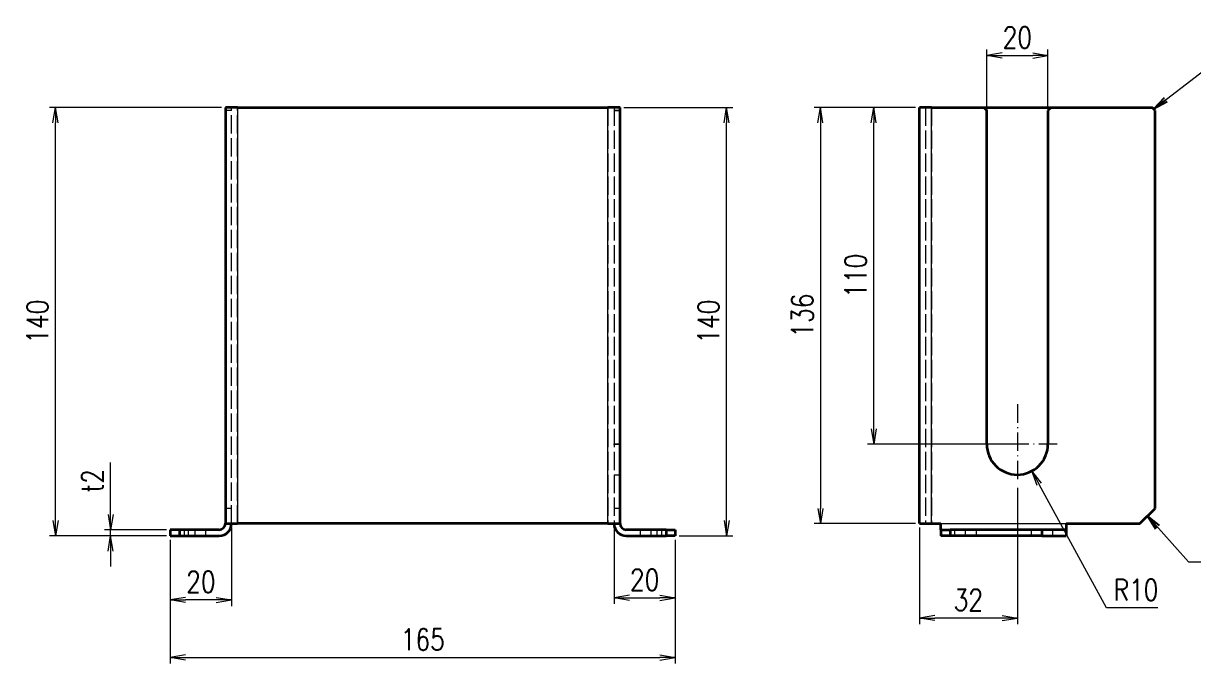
# Model space of a CAD drawing. Header units: millimetres. Extents: x 1333 to 38145, y -42879 to -3789.
# Drawn here: x 19639.2 to 20021.6, y -5156.4 to -4947.2 of the extents above; entities that cross this region are included whole.
import ezdxf

# ---------------------------------------------------------------- set-up
doc = ezdxf.new("R2010")
doc.units = ezdxf.units.MM
doc.header["$LTSCALE"] = 0.5
for name, pattern in [('AM_ISO02W050x2', [3.75, 3, -0.75]), ('AM_ISO08W050x2', [9, 6, -0.75, 1.5, -0.75]), ('DASHDOT', [18.5, 12, -3, 0.5, -3]), ('DASHED', [15, 12, -3])]:
    doc.linetypes.add(name, pattern=pattern)
for name, color, linetype, lineweight in [('中心线', 2, 'AM_ISO08W050x2', 18), ('标注线', 3, 'Continuous', 18), ('粗实线', 7, 'Continuous', 35), ('虚线', 1, 'AM_ISO02W050x2', 18)]:
    doc.layers.add(name, color=color, linetype=linetype, lineweight=lineweight)
doc.styles.add('DIM', font='romans.shx', dxfattribs={"width": 0.8, "bigfont": 'bigfont.shx'})
doc.dimstyles.new('DEH 1-2$0', dxfattribs={"dimscale": 2, "dimtxt": 3.5, "dimasz": 2.5, "dimexe": 1, "dimexo": 0.625, "dimgap": 1.2, "dimtad": 1, "dimdsep": 46, "dimtxsty": 'DIM', "dimblk": 'OPEN', "dimcen": 0, "dimclrd": 8, "dimclre": 8, "dimclrt": 2, "dimazin": 2, "dimtfac": 0.5, "dimtmove": 0, "dimatfit": 3, "dimldrblk": 'OPEN', "dimfxl": 0, "dimtolj": 2, "dimlwd": 13, "dimlwe": 13, "dimarcsym": 0})
doc.dimstyles.new('DEH 1-2$4', dxfattribs={"dimscale": 2, "dimtxt": 3.5, "dimasz": 2.5, "dimexe": 1, "dimexo": 0.625, "dimgap": 1.2, "dimtad": 1, "dimtoh": 1, "dimdsep": 46, "dimtxsty": 'DIM', "dimblk": 'OPEN', "dimcen": 0, "dimclrd": 8, "dimclre": 8, "dimclrt": 2, "dimazin": 2, "dimtfac": 0.5, "dimtofl": 0, "dimtmove": 0, "dimatfit": 3, "dimldrblk": 'OPEN', "dimfxl": 0, "dimtolj": 2, "dimlwd": 18, "dimlwe": 18, "dimarcsym": 0})
doc.dimstyles.new('DEH 1-2$7', dxfattribs={"dimscale": 2, "dimtxt": 3.5, "dimasz": 2.5, "dimexe": 1, "dimexo": 0.625, "dimgap": 1.2, "dimtad": 1, "dimdsep": 46, "dimtxsty": 'DIM', "dimblk": 'OPEN', "dimcen": 0, "dimclrd": 8, "dimclre": 8, "dimclrt": 2, "dimazin": 2, "dimtfac": 0.5, "dimtmove": 0, "dimatfit": 3, "dimldrblk": 'OPEN', "dimfxl": 0, "dimtolj": 2, "dimlwd": 13, "dimlwe": 13, "dimarcsym": 0})

# ---------------------------------------------------------------- blocks, each defined once
blk = doc.blocks.new('_Open')
at = {"color": 0, "linetype": 'ByBlock', "lineweight": -2}
for p, q in [((-1, 0.167), (0, 0)), ((-1, -0.167), (0, 0)), ((0, 0), (-1, 0))]:
    blk.add_line(p, q, dxfattribs=at)
blk = doc.blocks.new('*D90')
at = {"layer": 'Defpoints', "color": 0, "transparency": 16777216}
for p in [(19707.23, -5110.67), (19687.23, -5114.67), (19687.23, -5135.6)]:
    blk.add_point(p, dxfattribs=at)
at = {"layer": '标注线', "color": 8, "lineweight": 13, "transparency": 16777216}
for p, q in [((19707.23, -5111.92), (19707.23, -5137.6)), ((19687.23, -5115.92), (19687.23, -5137.6)), ((19702.23, -5135.6), (19692.23, -5135.6))]:
    blk.add_line(p, q, dxfattribs=at)
at = {"layer": '标注线', "color": 8, "lineweight": 13, "transparency": 16777216, "xscale": 5, "yscale": 5, "zscale": 5, "rotation": 180}
blk.add_blockref('_Open', (19687.23, -5135.6), dxfattribs=at)
at = {"layer": '标注线', "color": 8, "lineweight": 13, "transparency": 16777216, "xscale": 5, "yscale": 5, "zscale": 5}
blk.add_blockref('_Open', (19707.23, -5135.6), dxfattribs=at)
at = {"layer": '标注线', "color": 2, "transparency": 16777216, "insert": (19697.23, -5129.7), "char_height": 7, "attachment_point": 5, "style": 'DIM'}
blk.add_mtext('\\A2;20', dxfattribs=at)
blk = doc.blocks.new('*D91')
at = {"layer": 'Defpoints', "color": 0, "transparency": 16777216}
for p in [(19832.23, -5110.67), (19852.23, -5114.67), (19852.23, -5134.92)]:
    blk.add_point(p, dxfattribs=at)
at = {"layer": '标注线', "color": 8, "lineweight": 13, "transparency": 16777216}
for p, q in [((19832.23, -5111.92), (19832.23, -5136.92)), ((19852.23, -5115.92), (19852.23, -5136.92)), ((19837.23, -5134.92), (19847.23, -5134.92))]:
    blk.add_line(p, q, dxfattribs=at)
at = {"layer": '标注线', "color": 8, "lineweight": 13, "transparency": 16777216, "xscale": 5, "yscale": 5, "zscale": 5, "rotation": 180}
blk.add_blockref('_Open', (19832.23, -5134.92), dxfattribs=at)
at = {"layer": '标注线', "color": 8, "lineweight": 13, "transparency": 16777216, "xscale": 5, "yscale": 5, "zscale": 5}
blk.add_blockref('_Open', (19852.23, -5134.92), dxfattribs=at)
at = {"layer": '标注线', "color": 2, "transparency": 16777216, "insert": (19842.23, -5129.02), "char_height": 7, "attachment_point": 5, "style": 'DIM'}
blk.add_mtext('\\A2;20', dxfattribs=at)
blk = doc.blocks.new('*D92')
at = {"layer": 'Defpoints', "color": 0, "transparency": 16777216}
for p in [(19667.74, -5112.67), (19687.23, -5112.67), (19687.23, -5114.67)]:
    blk.add_point(p, dxfattribs=at)
at = {"layer": '标注线', "color": 8, "lineweight": 13, "transparency": 16777216}
for p, q in [((19667.74, -5107.67), (19667.74, -5090.67)), ((19685.98, -5112.67), (19665.74, -5112.67)), ((19685.98, -5114.67), (19665.74, -5114.67)), ((19667.74, -5114.67), (19667.74, -5112.67)), ((19667.74, -5119.67), (19667.74, -5124.67))]:
    blk.add_line(p, q, dxfattribs=at)
at = {"layer": '标注线', "color": 8, "lineweight": 13, "transparency": 16777216, "xscale": 5, "yscale": 5, "zscale": 5}
for p, rotation in [((19667.74, -5112.67), 270), ((19667.74, -5114.67), 90)]:
    blk.add_blockref('_Open', p, dxfattribs=dict(at, rotation=rotation))
at = {"layer": '标注线', "color": 2, "transparency": 16777216, "insert": (19661.84, -5096.67), "char_height": 7, "attachment_point": 5, "rotation": 90, "style": 'DIM'}
blk.add_mtext('\\A2;t2', dxfattribs=at)
blk = doc.blocks.new('*D93')
at = {"layer": 'Defpoints', "color": 0, "transparency": 16777216}
for p in [(19649.74, -4974.67), (19705.23, -4974.67), (19687.23, -5114.67)]:
    blk.add_point(p, dxfattribs=at)
at = {"layer": '标注线', "color": 8, "lineweight": 13, "transparency": 16777216}
for p, q in [((19703.98, -4974.67), (19647.74, -4974.67)), ((19649.74, -5109.67), (19649.74, -4979.67)), ((19685.98, -5114.67), (19647.74, -5114.67))]:
    blk.add_line(p, q, dxfattribs=at)
at = {"layer": '标注线', "color": 8, "lineweight": 13, "transparency": 16777216, "xscale": 5, "yscale": 5, "zscale": 5}
for p, rotation in [((19649.74, -4974.67), 90), ((19649.74, -5114.67), 270)]:
    blk.add_blockref('_Open', p, dxfattribs=dict(at, rotation=rotation))
at = {"layer": '标注线', "color": 2, "transparency": 16777216, "insert": (19643.84, -5044.67), "char_height": 7, "attachment_point": 5, "rotation": 90, "style": 'DIM'}
blk.add_mtext('\\A2;140', dxfattribs=at)
blk = doc.blocks.new('*D94')
at = {"layer": 'Defpoints', "color": 0, "transparency": 16777216}
for p in [(19834.23, -4974.67), (19869.02, -4974.67), (19852.23, -5114.67)]:
    blk.add_point(p, dxfattribs=at)
at = {"layer": '标注线', "color": 8, "lineweight": 13, "transparency": 16777216}
for p, q in [((19835.48, -4974.67), (19871.02, -4974.67)), ((19869.02, -5109.67), (19869.02, -4979.67)), ((19853.48, -5114.67), (19871.02, -5114.67))]:
    blk.add_line(p, q, dxfattribs=at)
at = {"layer": '标注线', "color": 8, "lineweight": 13, "transparency": 16777216, "xscale": 5, "yscale": 5, "zscale": 5}
for p, rotation in [((19869.02, -4974.67), 90), ((19869.02, -5114.67), 270)]:
    blk.add_blockref('_Open', p, dxfattribs=dict(at, rotation=rotation))
at = {"layer": '标注线', "color": 2, "transparency": 16777216, "insert": (19863.12, -5044.67), "char_height": 7, "attachment_point": 5, "rotation": 90, "style": 'DIM'}
blk.add_mtext('\\A2;140', dxfattribs=at)
blk = doc.blocks.new('*D95')
at = {"layer": 'Defpoints', "color": 0, "transparency": 16777216}
for p in [(19687.23, -5114.67), (19852.23, -5114.67), (19852.23, -5154.41)]:
    blk.add_point(p, dxfattribs=at)
at = {"layer": '标注线', "color": 8, "lineweight": 13, "transparency": 16777216}
for p, q in [((19687.23, -5115.92), (19687.23, -5156.41)), ((19852.23, -5115.92), (19852.23, -5156.41)), ((19692.23, -5154.41), (19847.23, -5154.41))]:
    blk.add_line(p, q, dxfattribs=at)
at = {"layer": '标注线', "color": 8, "lineweight": 13, "transparency": 16777216, "xscale": 5, "yscale": 5, "zscale": 5, "rotation": 180}
blk.add_blockref('_Open', (19687.23, -5154.41), dxfattribs=at)
at = {"layer": '标注线', "color": 8, "lineweight": 13, "transparency": 16777216, "xscale": 5, "yscale": 5, "zscale": 5}
blk.add_blockref('_Open', (19852.23, -5154.41), dxfattribs=at)
at = {"layer": '标注线', "color": 2, "transparency": 16777216, "insert": (19769.73, -5148.51), "char_height": 7, "attachment_point": 5, "style": 'DIM'}
blk.add_mtext('\\A2;165', dxfattribs=at)
blk = doc.blocks.new('*D96')
at = {"layer": 'Defpoints', "color": 0, "transparency": 16777216}
for p in [(19964.01, -5097.67), (19932.01, -5110.67), (19932.01, -5141.51)]:
    blk.add_point(p, dxfattribs=at)
at = {"layer": '标注线', "color": 8, "lineweight": 13, "transparency": 16777216}
for p, q in [((19964.01, -5098.92), (19964.01, -5143.51)), ((19932.01, -5111.92), (19932.01, -5143.51)), ((19959.01, -5141.51), (19937.01, -5141.51))]:
    blk.add_line(p, q, dxfattribs=at)
at = {"layer": '标注线', "color": 8, "lineweight": 13, "transparency": 16777216, "xscale": 5, "yscale": 5, "zscale": 5, "rotation": 180}
blk.add_blockref('_Open', (19932.01, -5141.51), dxfattribs=at)
at = {"layer": '标注线', "color": 8, "lineweight": 13, "transparency": 16777216, "xscale": 5, "yscale": 5, "zscale": 5}
blk.add_blockref('_Open', (19964.01, -5141.51), dxfattribs=at)
at = {"layer": '标注线', "color": 2, "transparency": 16777216, "insert": (19948.01, -5135.61), "char_height": 7, "attachment_point": 5, "style": 'DIM'}
blk.add_mtext('\\A2;32', dxfattribs=at)
blk = doc.blocks.new('*D97')
at = {"layer": 'Defpoints', "color": 0, "transparency": 16777216}
for p in [(19917.08, -4974.67), (19932.01, -4974.67), (19964.01, -5084.67)]:
    blk.add_point(p, dxfattribs=at)
at = {"layer": '标注线', "color": 8, "lineweight": 13, "transparency": 16777216}
for p, q in [((19930.76, -4974.67), (19915.08, -4974.67)), ((19917.08, -5079.67), (19917.08, -4979.67)), ((19962.76, -5084.67), (19915.08, -5084.67))]:
    blk.add_line(p, q, dxfattribs=at)
at = {"layer": '标注线', "color": 8, "lineweight": 13, "transparency": 16777216, "xscale": 5, "yscale": 5, "zscale": 5}
for p, rotation in [((19917.08, -4974.67), 90), ((19917.08, -5084.67), 270)]:
    blk.add_blockref('_Open', p, dxfattribs=dict(at, rotation=rotation))
at = {"layer": '标注线', "color": 2, "transparency": 16777216, "insert": (19911.18, -5029.67), "char_height": 7, "attachment_point": 5, "rotation": 90, "style": 'DIM'}
blk.add_mtext('\\A2;110', dxfattribs=at)
blk = doc.blocks.new('*D98')
at = {"layer": 'Defpoints', "color": 0, "transparency": 16777216}
for p in [(19932.01, -4974.67), (19899.65, -5110.67), (19932.01, -5110.67)]:
    blk.add_point(p, dxfattribs=at)
at = {"layer": '标注线', "color": 8, "lineweight": 13, "transparency": 16777216}
for p, q in [((19930.76, -4974.67), (19897.65, -4974.67)), ((19899.65, -4979.67), (19899.65, -5105.67)), ((19930.76, -5110.67), (19897.65, -5110.67))]:
    blk.add_line(p, q, dxfattribs=at)
at = {"layer": '标注线', "color": 8, "lineweight": 13, "transparency": 16777216, "xscale": 5, "yscale": 5, "zscale": 5}
for p, rotation in [((19899.65, -4974.67), 90), ((19899.65, -5110.67), 270)]:
    blk.add_blockref('_Open', p, dxfattribs=dict(at, rotation=rotation))
at = {"layer": '标注线', "color": 2, "transparency": 16777216, "insert": (19893.75, -5042.67), "char_height": 7, "attachment_point": 5, "rotation": 90, "style": 'DIM'}
blk.add_mtext('\\A2;136', dxfattribs=at)
blk = doc.blocks.new('*D99')
at = {"layer": 'Defpoints', "color": 0, "transparency": 16777216}
for p in [(19974.01, -4957.67), (19954.01, -4975.67), (19974.01, -4975.67)]:
    blk.add_point(p, dxfattribs=at)
at = {"layer": '标注线', "color": 8, "lineweight": 13, "transparency": 16777216}
for p, q in [((19954.01, -4974.42), (19954.01, -4955.67)), ((19959.01, -4957.67), (19969.01, -4957.67)), ((19974.01, -4974.42), (19974.01, -4955.67))]:
    blk.add_line(p, q, dxfattribs=at)
at = {"layer": '标注线', "color": 8, "lineweight": 13, "transparency": 16777216, "xscale": 5, "yscale": 5, "zscale": 5, "rotation": 180}
blk.add_blockref('_Open', (19954.01, -4957.67), dxfattribs=at)
at = {"layer": '标注线', "color": 8, "lineweight": 13, "transparency": 16777216, "xscale": 5, "yscale": 5, "zscale": 5}
blk.add_blockref('_Open', (19974.01, -4957.67), dxfattribs=at)
at = {"layer": '标注线', "color": 2, "transparency": 16777216, "insert": (19964.01, -4951.77), "char_height": 7, "attachment_point": 5, "style": 'DIM'}
blk.add_mtext('\\A2;20', dxfattribs=at)
blk = doc.blocks.new('*D100')
at = {"layer": 'Defpoints', "color": 0, "transparency": 16777216}
for p in [(19964.01, -5084.67), (19968.79, -5093.45)]:
    blk.add_point(p, dxfattribs=at)
at = {"layer": '标注线', "color": 8, "lineweight": 18, "transparency": 16777216}
for p, q in [((19993.15, -5138.23), (19971.18, -5097.84)), ((20009.95, -5138.23), (19993.15, -5138.23))]:
    blk.add_line(p, q, dxfattribs=at)
at = {"layer": '标注线', "color": 8, "lineweight": 18, "transparency": 16777216, "xscale": 5, "yscale": 5, "zscale": 5, "rotation": 118.5468930918565}
blk.add_blockref('_Open', (19968.79, -5093.45), dxfattribs=at)
at = {"layer": '标注线', "color": 2, "transparency": 16777216, "insert": (20002.75, -5132.33), "char_height": 7, "attachment_point": 5, "style": 'DIM'}
blk.add_mtext('\\A2;R10', dxfattribs=at)

msp = doc.modelspace()

# ---------------------------------------------------------------- linework, layer by layer
at = {"color": 7, "lineweight": 13}
for p, q in [((19709.235, -4974.667), (19709.235, -5110.667)), ((19830.235, -5110.667), (19830.235, -4974.667)), ((19936.008, -5110.667), (19936.008, -4974.667)), ((19939.008, -5110.667), (19980.008, -5110.667))]:
    msp.add_line(p, q, dxfattribs=at)
at = {"layer": '中心线', "linetype": 'DASHDOT', "lineweight": 13}
for p, q in [((19964.008, -5071.667), (19964.008, -5097.667)), ((19977.008, -5084.667), (19951.008, -5084.667))]:
    msp.add_line(p, q, dxfattribs=at)
at = {"layer": '中心线', "linetype": 'DASHDOT', "lineweight": 13, "ltscale": 0.06}
msp.add_line((19832.035, -5084.667), (19834.435, -5084.667), dxfattribs=at)
at = {"layer": '中心线', "linetype": 'DASHDOT', "lineweight": 13, "ltscale": 0.060015}
for p, q in [((19695.235, -5112.467), (19695.235, -5114.868)), ((19844.235, -5112.467), (19844.235, -5114.868)), ((19947.008, -5112.467), (19947.008, -5114.868)), ((19972.008, -5112.467), (19972.008, -5114.868))]:
    msp.add_line(p, q, dxfattribs=at)
at = {"layer": '粗实线', "lineweight": 35}
for p, q in [((19705.235, -4974.667), (19705.235, -5110.667)), ((19709.235, -4974.667), (19830.235, -4974.667)), ((19834.235, -5110.667), (19834.235, -4974.667)), ((19932.008, -5110.667), (19932.008, -4974.667)), ((19953.008, -4974.667), (20008.008, -4974.667)), ((19954.008, -5084.667), (19954.008, -4975.667)), ((19974.008, -4975.667), (19974.008, -5084.667)), ((19975.008, -4974.667), (20008.008, -4974.667)), ((20009.008, -5105.667), (20009.008, -4975.667)), ((19830.235, -5110.667), (19709.235, -5110.667)), ((19980.008, -5110.667), (20004.008, -5110.667)), ((19972.008, -5112.667), (19942.008, -5112.667)), ((19972.008, -5114.667), (19942.008, -5114.667))]:
    msp.add_line(p, q, dxfattribs=at)
at = {"layer": '粗实线', "lineweight": 35, "ltscale": 0.1}
for p, q in [((19709.235, -4974.667), (19705.235, -4974.667)), ((19834.235, -4974.667), (19830.235, -4974.667)), ((19936.008, -4974.667), (19932.008, -4974.667)), ((19705.235, -5110.667), (19709.235, -5110.667)), ((19830.235, -5110.667), (19834.235, -5110.667)), ((19932.008, -5110.667), (19936.008, -5110.667))]:
    msp.add_line(p, q, dxfattribs=at)
at = {"layer": '粗实线', "lineweight": 35, "ltscale": 0.05}
for p, q in [((19834.235, -4974.667), (19832.235, -4974.667)), ((19939.008, -5112.667), (19939.008, -5110.667)), ((19980.008, -5110.667), (19980.008, -5112.667)), ((19687.235, -5112.667), (19687.235, -5114.667)), ((19690.235, -5112.667), (19690.235, -5114.667)), ((19849.235, -5112.667), (19849.235, -5114.667)), ((19852.235, -5112.667), (19852.235, -5114.667)), ((19939.008, -5112.667), (19939.008, -5114.667)), ((19942.008, -5112.667), (19942.008, -5114.667)), ((19972.008, -5112.667), (19972.008, -5114.667)), ((19980.008, -5112.667), (19980.008, -5114.667))]:
    msp.add_line(p, q, dxfattribs=at)
at = {"layer": '粗实线', "lineweight": 35, "ltscale": 0.425}
msp.add_line((19936.008, -4974.667), (19953.008, -4974.667), dxfattribs=at)
at = {"layer": '粗实线', "lineweight": 35, "ltscale": 0.035355}
for p, q in [((19953.008, -4974.667), (19954.008, -4975.667)), ((19975.008, -4974.667), (19974.008, -4975.667)), ((20009.008, -4975.667), (20008.008, -4974.667))]:
    msp.add_line(p, q, dxfattribs=at)
at = {"layer": '粗实线', "lineweight": 35, "ltscale": 0.176777}
msp.add_line((20004.008, -5110.667), (20009.008, -5105.667), dxfattribs=at)
at = {"layer": '粗实线', "lineweight": 35, "ltscale": 0.075}
for p, q in [((19936.008, -5110.667), (19939.008, -5110.667)), ((19690.235, -5112.667), (19687.235, -5112.667)), ((19687.235, -5114.667), (19690.235, -5114.667)), ((19849.235, -5112.667), (19852.235, -5112.667)), ((19852.235, -5114.667), (19849.235, -5114.667)), ((19939.008, -5112.667), (19942.008, -5112.667)), ((19942.008, -5114.667), (19939.008, -5114.667))]:
    msp.add_line(p, q, dxfattribs=at)
at = {"layer": '粗实线', "lineweight": 35, "ltscale": 0.325}
for p, q in [((19703.235, -5112.667), (19690.235, -5112.667)), ((19690.235, -5114.667), (19703.235, -5114.667)), ((19849.235, -5112.667), (19836.235, -5112.667)), ((19836.235, -5114.667), (19849.235, -5114.667))]:
    msp.add_line(p, q, dxfattribs=at)
at = {"layer": '粗实线', "lineweight": 35, "ltscale": 0.2}
for p, q in [((19980.008, -5112.667), (19972.008, -5112.667)), ((19972.008, -5114.667), (19980.008, -5114.667))]:
    msp.add_line(p, q, dxfattribs=at)
at = {"layer": '粗实线', "lineweight": 35}
for centre, radius, start, end in [((19964.008, -5084.667), 10, 180, 0), ((19703.235, -5110.667), 2, 270, 0), ((19703.235, -5110.667), 4, 270, 0), ((19836.235, -5110.667), 4, 180, 270), ((19836.235, -5110.667), 2, 180, 270)]:
    msp.add_arc(centre, radius, start, end, dxfattribs=at)
at = {"layer": '虚线', "linetype": 'DASHED', "lineweight": 13, "ltscale": 0.05}
for p, q in [((19707.235, -4975.667), (19705.235, -4975.667)), ((19834.235, -4975.667), (19832.235, -4975.667)), ((19832.235, -4975.667), (19834.235, -4975.667)), ((19834.235, -4975.667), (19832.235, -4975.667)), ((19834.235, -5084.667), (19832.235, -5084.667)), ((19834.235, -5084.667), (19832.235, -5084.667)), ((19832.235, -5094.667), (19834.235, -5094.667)), ((19707.235, -5105.667), (19705.235, -5105.667)), ((19834.235, -5105.667), (19832.235, -5105.667)), ((19691.735, -5112.667), (19691.735, -5114.667)), ((19691.735, -5112.667), (19691.735, -5114.667)), ((19693.235, -5114.667), (19693.235, -5112.667)), ((19698.735, -5112.667), (19698.735, -5114.667)), ((19698.735, -5112.667), (19698.735, -5114.667)), ((19840.735, -5112.667), (19840.735, -5114.667)), ((19840.735, -5112.667), (19840.735, -5114.667)), ((19846.235, -5112.667), (19846.235, -5114.667)), ((19847.735, -5112.667), (19847.735, -5114.667)), ((19847.735, -5112.667), (19847.735, -5114.667)), ((19942.008, -5112.667), (19942.008, -5114.667)), ((19943.508, -5112.667), (19943.508, -5114.667)), ((19943.508, -5112.667), (19943.508, -5114.667)), ((19950.508, -5112.667), (19950.508, -5114.667)), ((19950.508, -5112.667), (19950.508, -5114.667)), ((19968.508, -5112.667), (19968.508, -5114.667)), ((19968.508, -5112.667), (19968.508, -5114.667)), ((19972.008, -5114.667), (19972.008, -5112.667)), ((19975.508, -5112.667), (19975.508, -5114.667)), ((19975.508, -5112.667), (19975.508, -5114.667))]:
    msp.add_line(p, q, dxfattribs=at)
at = {"layer": '虚线', "linetype": 'DASHED', "lineweight": 13}
for p, q in [((19707.235, -5110.667), (19707.235, -4974.667)), ((19709.235, -5110.667), (19709.235, -4974.667)), ((19830.235, -4974.667), (19830.235, -5110.667)), ((19832.235, -4974.667), (19832.235, -5110.667)), ((19934.008, -4974.667), (19934.008, -5110.667)), ((19936.008, -5110.667), (19936.008, -4974.667)), ((19936.008, -4974.667), (19936.008, -5110.667)), ((19936.008, -4974.667), (19936.008, -5110.667)), ((19939.008, -5110.667), (19980.008, -5110.667)), ((19939.008, -5110.667), (19980.008, -5110.667)), ((19939.008, -5110.667), (19980.008, -5110.667))]:
    msp.add_line(p, q, dxfattribs=at)

# ---------------------------------------------------------------- dimensions: what is measured, and where the dimension line sits
at = {"layer": '标注线'}
for base, p1, p2, picture, middle in [((19974.008, -4957.675), (19954.008, -4975.667), (19974.008, -4975.667), '*D99', (19964.008, -4951.775)), ((19932.008, -5141.513), (19964.008, -5097.667), (19932.008, -5110.667), '*D96', (19948.008, -5135.613)), ((19687.235, -5135.601), (19707.235, -5110.667), (19687.235, -5114.667), '*D90', (19697.235, -5129.701)), ((19852.235, -5134.925), (19832.235, -5110.667), (19852.235, -5114.667), '*D91', (19842.235, -5129.025)), ((19852.235, -5154.407), (19687.235, -5114.667), (19852.235, -5114.667), '*D95', (19769.735, -5148.507))]:
    dim = msp.add_linear_dim(base=base, p1=p1, p2=p2, dimstyle='DEH 1-2$0', dxfattribs=at)
    dim.commit()
    dim.dimension.update_dxf_attribs({"geometry": picture, "text_midpoint": middle})
for base, p1, p2, picture, middle in [((19649.74, -4974.667), (19687.235, -5114.667), (19705.235, -4974.667), '*D93', (19643.84, -5044.667)), ((19869.02, -4974.667), (19852.235, -5114.667), (19834.235, -4974.667), '*D94', (19863.12, -5044.667)), ((19899.654, -5110.667), (19932.008, -4974.667), (19932.008, -5110.667), '*D98', (19893.754, -5042.667)), ((19917.076, -4974.667), (19964.008, -5084.667), (19932.008, -4974.667), '*D97', (19911.176, -5029.667))]:
    dim = msp.add_linear_dim(base=base, p1=p1, p2=p2, angle=90, dimstyle='DEH 1-2$0', dxfattribs=at)
    dim.commit()
    dim.dimension.update_dxf_attribs({"geometry": picture, "text_midpoint": middle})
dim = msp.add_radius_dim(center=(19964.008, -5084.667), mpoint=(19968.787, -5093.451), dimstyle='DEH 1-2$4', dxfattribs=at)
dim.commit()
dim.dimension.update_dxf_attribs({"geometry": '*D100', "text_midpoint": (20002.746, -5138.227), "dimtype": 164})
dim = msp.add_linear_dim(base=(19667.739, -5112.667), p1=(19687.235, -5114.667), p2=(19687.235, -5112.667), angle=90, text='t<>', dimstyle='DEH 1-2$0', dxfattribs=at)
dim.commit()
dim.dimension.update_dxf_attribs({"geometry": '*D92', "text_midpoint": (19661.839, -5096.667)})

# ---------------------------------------------------------------- leaders
at = {"layer": '标注线', "annotation_type": 0, "has_hookline": 1, "hookline_direction": 0}
for points, text_width in [([(20008.508, -4975.167), (20024.891, -4962.597), (20029.891, -4962.597)], 20), ([(20006.508, -5108.167), (20019.953, -5123.123), (20024.953, -5123.123)], 9.333)]:
    msp.add_leader(points, dimstyle='DEH 1-2$7', override={"dimgap": 1.2, "dimtad": 1}, dxfattribs=dict(at, text_width=text_width))

doc.saveas('drawing.dxf')
